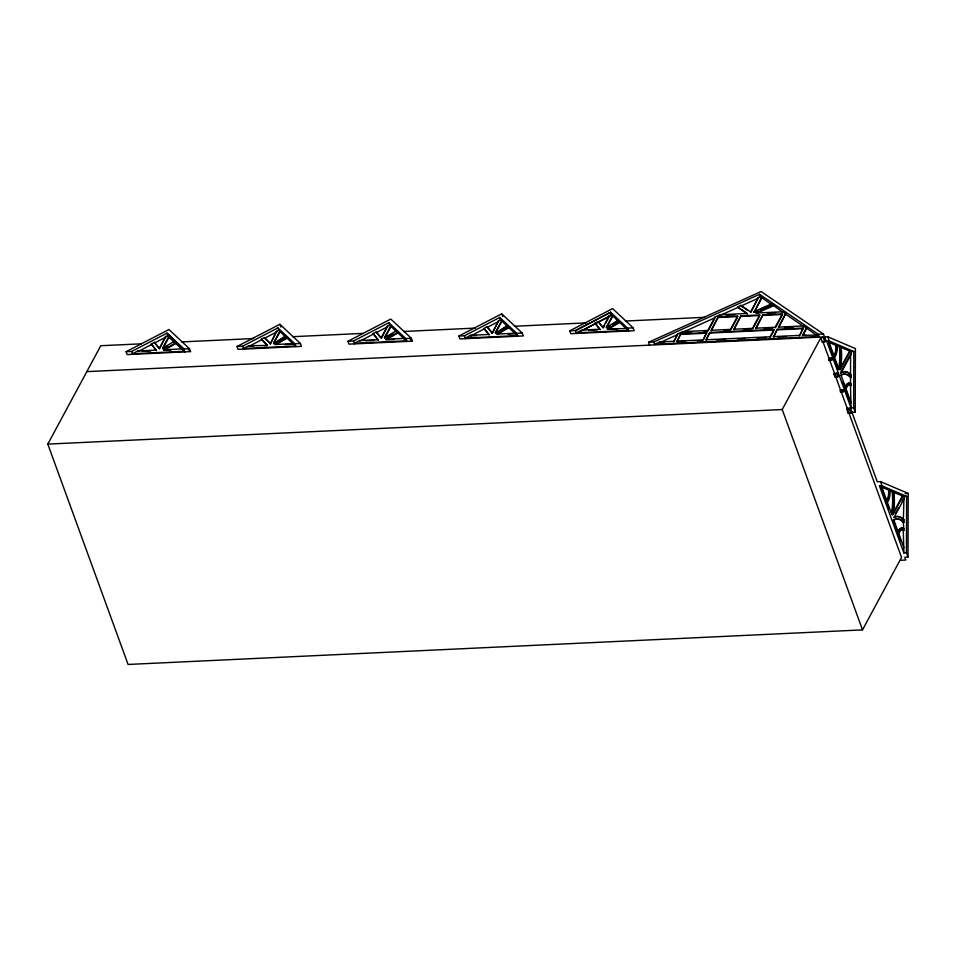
<?xml version="1.0" encoding="UTF-8"?>
<svg xmlns="http://www.w3.org/2000/svg" width="956" height="956" viewBox="0 0 956 956"><rect width="100%" height="100%" fill="white"/><g stroke="black" fill="none" stroke-linecap="round" stroke-linejoin="round"><path stroke-width="1.43" d="M900.887 529.899A10.086 4.362 87.3 0 1 903.289 530.532L903.874 552.95L906.455 552.831L908.009 557.085L904.77 557.24L905.798 560.037L900.612 560.288M900.731 540.797L898.222 533.914L898.867 533.878A10.086 4.362 87.3 0 1 903.934 530.496L903.312 522.406A32.241 13.958 87.3 0 0 893.227 520.207L897.696 532.48M903.312 522.406L903.958 522.37L903.97 519.849L903.324 519.873L904.041 496.499L893.227 492.185A31.93 13.826 87.3 0 1 893.681 498.04M906.455 552.831L906.623 496.379L882.065 485.875L879.472 485.995L903.874 552.95M908.009 557.085L908.2 493.451L880.512 481.609L877.273 481.764L850.422 408.081L847.195 408.224L846.729 409.096L848.271 413.351L851.975 412.335M847.625 385.244A10.098 4.374 87.3 0 1 850.493 385.627L851.079 408.045L853.66 407.925L855.214 412.179L851.33 412.359L850.864 413.219L849.31 408.965L850.422 408.081M842.917 382.137L844.901 387.574A12.081 5.222 87.3 0 1 850.505 383.834L850.529 377.536A32.205 13.946 87.3 0 0 840.443 375.338M849.944 401.4L845.427 389.008L846.072 388.973A10.098 4.374 87.3 0 1 851.151 385.591L851.151 383.81L850.505 383.834M850.529 377.536L851.175 377.512L851.175 374.979A31.895 13.814 87.3 0 0 841.149 372.792L840.503 372.828L849.932 355.321M841.149 372.792L851.246 354.043L851.258 351.629L840.443 347.315L841.089 347.279A31.918 13.814 87.3 0 1 840.109 369.924L850.207 351.175M853.66 407.925L853.839 351.509L829.282 341.005L826.689 341.125L851.079 408.045M855.214 412.179L855.417 348.582L827.729 336.751L86.829 371.621M848.271 413.351L848.737 412.478L901.544 557.396L862.503 629.885L128.08 664.456L47.8 444.11L100.774 345.725L141.333 343.825M167.408 346.072L162.735 348.773L169.081 336.99L167.826 335.437L165.639 336.572L159.294 348.354L154.406 342.391L151.275 344.017L156.473 350.673M165.639 336.572L159.497 348.928L154.406 342.391M168.877 336.416L162.532 348.199L174.195 341.459L175.892 343.443L163.99 350.326L171.016 349.992M276.571 331.35L270.381 343.813L276.571 331.35L278.758 330.214L285.39 336.811L285.187 336.237L273.667 343.551L276.009 342.2M273.464 342.977L279.809 331.194M273.667 343.551L280.012 331.768M390.717 325.984L384.372 337.755L396.095 331.015L396.298 331.589L389.666 325.004L387.479 326.139L381.145 337.91L376.258 331.947L373.127 333.572L378.325 340.228M381.348 338.484L387.479 326.139M384.587 338.328L390.92 326.558M498.423 320.881L492.268 333.286L498.423 320.881L500.609 319.746L507.266 326.366L507.05 325.793L495.495 333.13L497.849 331.78M495.292 332.557L501.661 320.738M495.495 333.13L501.864 321.312M612.258 324.502L618.102 321.132L611.493 314.56L609.307 315.707L602.985 327.454L598.169 321.503L595.038 323.128L600.165 329.784M603.188 328.028L604.598 325.422M605.996 322.805L609.307 315.707M612.545 315.54L606.212 327.31L617.899 320.559L626.049 328.565L607.466 328.852L607.681 329.426L619.619 322.542M606.415 327.884L612.76 316.113M677.051 335.771L673.765 341.89L677.505 333.979L682.715 331.636L707.81 330.453L715.016 317.069L720.227 314.727L747.269 313.449L737.626 306.888L740.96 305.382L750.603 311.955L758.371 297.531L760.45 296.599L771.456 304.534L760.749 309.35M685.631 341.328L676.991 341.734L680.732 333.823L706.651 332.604L703.568 339.296M676.991 341.734L680.732 333.823M697.151 340.79L702.911 340.515L706.651 332.604M708.671 329.808L714.574 318.862M709.89 332.461L705.934 339.786L770.07 336.775L774.013 329.438L709.89 332.461L706.149 340.36M718.255 316.926L711.049 330.298L730.504 329.378L737.697 316.006L718.255 316.926L711.252 330.872M731.364 328.745L737.255 317.798M740.936 315.85L733.73 329.234L752.503 328.35L759.697 314.966L740.936 315.85L733.945 329.808M750.818 312.528L758.371 297.531M758.072 310.557L754.057 312.373L761.597 297.388M754.057 312.373L761.812 297.961M752.707 328.924L759.255 316.759M762.936 314.823L755.73 328.195L775.185 327.275L782.378 313.903L762.936 314.823L755.945 328.768M770.273 337.349L773.571 331.23M775.388 327.848L782.594 314.476L763.151 315.396M777.252 329.282L773.512 337.193L777.252 329.282L803.171 328.063L800.088 334.755M782.737 311.787L782.94 312.361L773.093 305.215L755.694 313.054L782.737 311.787L785.617 313.747L778.411 327.131L803.518 325.948L816.424 335.174L802.454 335.245L806.792 335.628M778.626 327.705L785.617 313.747M799.419 335.974L803.171 328.063M802.454 335.245L806.398 327.908M802.658 335.819L806.613 328.482M862.503 629.885L782.223 409.538L820.798 337.91L824.49 336.894M649.602 345.128L648.55 342.26L761.096 291.544L823.451 334.026L826.044 341.149L822.339 342.164L822.805 341.304L828.972 358.225L829.031 360.52L832.724 359.504L832.21 358.07L828.972 358.225M829.031 360.52L829.497 359.659L835.174 375.254M834.014 374.202L834.48 373.342L837.719 373.187L838.759 376.055L837.635 376.903L835.042 377.023L834.014 374.202L837.719 373.187M840.133 368.705L849.549 351.21M840.503 389.881L843.742 389.725L844.268 391.159L840.563 392.175L840.503 389.881L835.532 376.21L835.042 377.023M840.563 392.175L841.029 391.315L848.354 411.415M892.247 514.83L902.345 496.08M902.99 496.045L892.892 514.794A31.93 13.826 87.3 0 0 893.872 492.149L889.379 490.536L890.024 490.5A12.069 5.222 87.3 0 1 887.323 502.187L891.793 514.447A32.241 13.958 87.3 0 0 892.773 491.683M895.306 513.946L898.676 507.696M902.034 501.446L903.384 498.948M904.029 498.913L893.932 517.662A31.93 13.826 87.3 0 1 903.97 519.849M828.505 359.086L832.21 358.07M840.037 390.741L843.742 389.725M175.689 342.869L163.775 349.753L182.058 348.892L184.604 351.294L132.502 353.744L137.855 350.971L156.258 350.099L151.275 344.017M607.586 327.215L609.928 325.853M278.363 340.862L284.219 337.48M284.864 344.626L293.325 344.232L286.716 337.659L274.802 344.519L293.11 343.658L295.679 346.06L243.422 348.522L248.787 345.749L267.286 345.463L264.465 345.594M276.2 344.411L286.92 338.233M386.929 336.978L392.785 333.608M404.018 338.436L404.221 339.01L397.588 332.413L385.638 339.296L404.018 338.436L406.599 340.85L354.353 343.3L359.731 340.515L378.11 339.655L373.127 333.572M397.804 332.987L385.842 339.87L394.326 339.476M500.203 330.418L506.094 327.036M508.114 334.134L515.212 333.799L508.556 327.191L496.546 334.098L515.009 333.226L517.566 335.616L465.237 338.089L470.567 335.317L489.03 334.445L484.023 328.35L487.154 326.725L492.053 332.712M497.957 333.979L508.759 327.765M607.466 328.852L619.416 321.969M581.917 330.645L576.564 333.429L575.512 330.561L569.788 330.824L570.828 333.692L634.198 330.716L633.159 327.848L612.629 308.621L569.788 330.824M583.124 330.011L609.522 316.281M126.108 351.712L168.949 329.509L189.479 348.725L190.519 351.593L127.16 354.58L126.108 351.712L131.665 351.45L166.989 333.142L183.767 349L184.819 351.868L168.041 336.01L166.989 333.142L183.767 349L189.479 348.725M151.49 344.59L138.07 351.545L137.855 350.971M154.621 342.965L165.854 337.145M237.016 346.49L279.881 324.287L300.399 343.503L301.451 346.383L238.068 349.358L237.016 346.49L242.585 346.227L277.921 327.92L294.842 343.766L295.894 346.634M267.286 345.463L261.394 339.213L264.525 337.588L270.166 343.24M248.787 345.749L248.99 346.323L261.609 339.786M264.525 337.588L264.728 338.161L276.774 331.923M347.936 341.268L390.789 319.065L411.331 338.293L412.383 341.161L348.988 344.136L347.936 341.268L353.517 341.005L388.829 322.71L405.762 338.544L406.802 341.423M373.342 334.146L359.934 341.089L359.731 340.515M376.258 331.947L376.473 332.521L387.694 326.713M458.868 336.046L501.721 313.843L522.251 333.07L523.29 335.938L459.92 338.914L458.868 336.046L464.401 335.783L499.773 317.452L516.73 333.321L517.77 336.189M470.567 335.317L470.782 335.891L484.238 328.924L489.233 335.018M487.154 326.725L487.357 327.299L498.626 321.455M583.088 329.975L611.709 315.133L610.657 312.265L575.512 330.561L610.657 312.265L627.578 328.111L628.63 330.979M653.737 342.021L759.614 294.305L818.264 334.277L819.101 336.572L654.573 344.315L653.737 342.021L648.55 342.26M654.573 344.315L659.783 341.961L673.55 341.316M659.783 341.961L659.999 342.535L677.708 334.552L677.505 333.979M682.715 331.636L682.919 332.21L715.219 317.643L715.016 317.069M747.484 314.022L737.841 307.462L720.43 315.301L720.227 314.727M740.96 305.382L741.175 305.956L758.574 298.105M753.842 311.799L771.241 303.96L773.093 305.215M757.236 313.03L773.296 305.789M726.13 315.026L734.674 314.632M767.286 313.09L775.83 312.696M181.724 341.913L253.627 338.532M292.656 336.703L363.077 333.381M403.575 331.481L475.467 328.087M514.495 326.259L586.387 322.877M625.403 321.037L704.775 317.296M718.458 317.5L737.913 316.579M741.151 316.424L759.912 315.54L759.697 314.966M294.842 343.766L300.399 343.503M405.762 338.544L411.331 338.293M516.73 333.321L522.251 333.07M627.578 328.111L633.159 327.848M142.313 351.342L150.809 350.936M184.819 351.868L182.058 348.892M248.99 346.323L253.209 346.12M365.598 340.826L374.083 340.42M470.782 335.891L476.458 335.628M588.932 330.31L597.357 329.916M609.091 329.366L617.576 328.96M682.919 332.21L691.774 331.792M703.592 331.23L708.026 331.027L707.81 330.453M723.764 330.286L730.707 329.951L730.504 329.378M744.043 329.33L751.261 328.984M764.274 328.374L772.615 327.98M784.529 327.418L793.384 327.012M680.947 334.397L706.854 333.178M710.093 333.035L774.229 330.011M777.467 329.856L803.375 328.637M818.264 334.277L823.451 334.026M676.788 341.161L702.696 339.942M773.308 336.62L799.216 335.401M659.999 342.535L664.121 342.344M716.582 339.87L725.532 339.452M737.47 338.89L744.927 338.544M756.853 337.982L765.804 337.552M777.837 336.99L786.465 336.584M825.398 341.184L826.044 341.149M832.867 354.533L828.326 342.129L828.972 342.105L834.014 355.883L833.369 355.907A10.098 4.374 87.3 0 0 835.819 345.331L837.241 345.63A12.069 5.222 87.3 0 1 834.54 357.317L838.998 369.566A32.229 13.958 87.3 0 0 839.989 346.813L836.596 345.666M851.258 351.629L853.839 351.509M851.246 354.043L850.601 354.079L850.529 375.015L851.175 374.979M839.344 346.837A32.229 13.958 87.3 0 1 838.352 369.602L833.895 357.341L834.54 357.317M832.724 359.504L831.565 358.106M838.759 376.055L837.074 373.222M850.493 385.627L851.151 385.591M844.901 387.574L845.546 387.539A12.081 5.222 87.3 0 1 851.151 383.81M843.622 391.195L844.268 391.159M47.8 444.11L782.223 409.538M846.729 409.096L849.31 408.965M886.152 500.777L881.133 487.01L881.779 486.974L886.798 500.753A10.086 4.374 87.3 0 0 889.247 490.177L890.024 490.5M881.133 487.01L889.247 490.177M893.227 492.185L893.872 492.149M905.236 493.595L908.2 493.451M904.041 496.499L906.623 496.379M889.152 509.022L886.678 502.211L887.323 502.187M893.227 520.207L893.884 520.184A32.241 13.958 87.3 0 1 903.958 522.37M903.289 530.532L903.934 530.496M826.689 341.125L828.972 342.105M839.989 346.813L841.089 347.279M828.326 342.129L835.819 345.331M879.472 485.995L881.779 486.974M816.221 334.6L819.101 336.572M785.832 314.321L803.721 326.522L803.518 325.948M741.175 305.956L747.198 310.055M410.327 339.237L412.383 341.161M396.095 331.015L397.588 332.413M625.845 327.992L628.415 330.406L576.349 332.855L581.702 330.071L599.95 329.211L595.038 323.128M507.05 325.793L508.556 327.191M285.187 336.237L286.716 337.659M188.475 349.681L190.519 351.593M168.041 336.01L182.405 349.454M264.728 338.161L270.381 343.813M261.394 339.213L267.071 344.889M487.357 327.299L492.268 333.286M376.473 332.521L380.536 337.492M602.388 327.036L598.169 321.503M827.729 336.751L829.282 341.005M880.512 481.609L882.065 485.875M845.546 387.539L841.089 375.302A32.205 13.946 87.3 0 1 851.175 377.512M846.072 388.973L851.091 402.751M893.884 520.184L898.341 532.444A12.058 5.222 87.3 0 1 903.946 528.716M898.867 533.878L903.886 547.657M823.845 336.93L825.004 340.121M823.379 337.791L824.932 342.045M831.099 358.966L831.612 360.4M836.608 374.083L837.635 376.903M842.63 390.622L843.156 392.056M820.798 337.91L822.339 342.164M759.614 294.305L760.45 296.599M501.721 313.843L502.725 316.603M499.773 317.452L500.609 319.746M464.401 335.783L465.441 338.663M388.829 322.71L389.666 325.004M353.517 341.005L354.557 343.873M279.881 324.287L280.885 327.048M277.921 327.92L278.758 330.214M242.585 346.227L243.625 349.095M131.665 351.45L132.705 354.317M840.503 372.828A31.895 13.814 87.3 0 1 849.729 374.19M898.222 533.914A10.086 4.362 87.3 0 1 898.497 533.042M898.807 532.265A10.086 4.362 87.3 0 1 899.56 530.986M899.978 530.508A10.086 4.362 87.3 0 1 900.421 530.15M894.099 517.22A31.93 13.826 87.3 0 1 898.317 516.646M899.166 516.885A31.93 13.826 87.3 0 1 903.324 519.873M893.729 501.96A31.93 13.826 87.3 0 1 893.394 507.708M840.802 351.21A31.918 13.814 87.3 0 1 840.886 359.038M840.133 366.495A31.918 13.814 87.3 0 1 839.822 368.251M892.127 491.719A32.241 13.958 87.3 0 1 891.506 512.763M898.019 531.572A12.058 5.222 87.3 0 1 902.249 528.19M902.775 528.405A12.058 5.222 87.3 0 1 903.301 528.74M845.702 388.136A10.098 4.374 87.3 0 1 847.183 385.603M836.464 350.458A12.069 5.222 87.3 0 1 835.819 353.648M835.508 354.568A12.069 5.222 87.3 0 1 835.162 355.417M834.767 356.158A12.069 5.222 87.3 0 1 833.895 357.341M888.602 490.201A10.086 4.374 87.3 0 1 886.582 500.346M889.08 496.451A12.069 5.222 87.3 0 1 888.602 498.518M888.291 499.438A12.069 5.222 87.3 0 1 887.55 501.028M887.132 501.673A12.069 5.222 87.3 0 1 886.678 502.211M836.464 345.307A10.098 4.374 87.3 0 1 834.014 355.883"/></g></svg>
